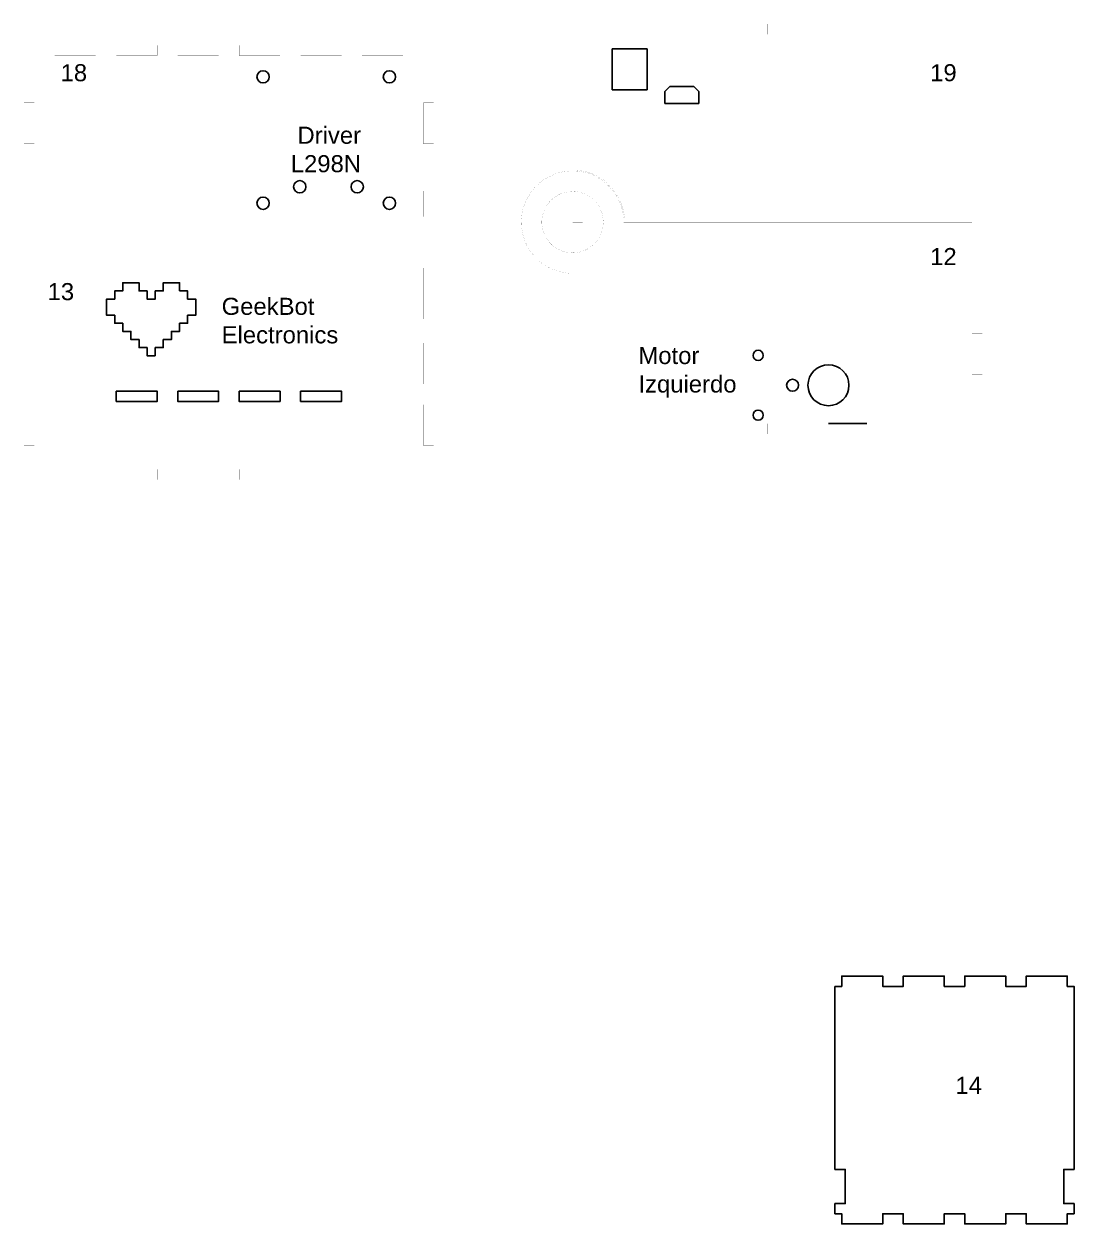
# Model space of a CAD drawing. Header units: millimetres. Extents: x 1937 to 3881, y 1046 to 2135.
# Drawn here: x 2083.3 to 2390.8, y 1262.8 to 1614.1 of the extents above; entities that cross this region are included whole.
import ezdxf

# ---------------------------------------------------------------- set-up
doc = ezdxf.new("R2010")
doc.units = ezdxf.units.MM
doc.layers.add('Make2D$visible$lines', color=7, linetype='Continuous', true_color=0x000000)
doc.styles.get("Standard").update_dxf_attribs({"font": 'arial.ttf'})

msp = doc.modelspace()

# ---------------------------------------------------------------- linework, layer by layer
msp.add_line((2330.10365, 1497.15377), (2318.90365, 1497.15377))
at = {"color": 0, "const_width": 0.01764}
for points in [[(2244.45275, 1571.35327), (2245.95345, 1571.22227), (2247.91295, 1570.83297), (2249.80365, 1570.19087), (2251.16935, 1569.55407), (2251.60345, 1569.30327), (2251.81975, 1569.17767), (2252.45635, 1568.77267), (2253.27085, 1568.18997), (2254.04255, 1567.55597), (2254.77155, 1566.87227), (2255.45345, 1566.14347), (2256.08885, 1565.37157), (2256.67195, 1564.55737), (2257.07695, 1563.92057), (2257.20365, 1563.70297), (2257.45305, 1563.27007), (2258.08975, 1561.90447), (2258.73075, 1560.01397), (2259.12065, 1558.05567), (2259.25285, 1556.55497), (2259.25285, 1556.05327), (2360.95355, 1556.05327), (2360.95355, 1568.55367), (2363.95355, 1568.55367), (2363.95355, 1580.55327), (2360.95355, 1580.55327), (2360.95355, 1586.55327), (2363.95355, 1586.55327), (2363.95355, 1598.55327), (2360.95355, 1598.55327), (2360.95355, 1614.05327), (2354.95355, 1614.05327), (2354.95355, 1611.05427), (2342.95355, 1611.05427), (2342.95355, 1614.05327), (2336.95355, 1614.05327), (2336.95355, 1611.05427), (2324.95355, 1611.05427), (2324.95355, 1614.05327), (2318.95345, 1614.05327), (2318.95345, 1611.05427), (2306.95375, 1611.05427), (2306.95375, 1614.05327), (2300.95375, 1614.05327), (2300.95375, 1611.05427), (2288.95365, 1611.05427), (2288.95365, 1614.05327), (2282.95395, 1614.05327), (2282.95395, 1611.05427), (2270.95385, 1611.05427), (2270.95385, 1614.05327), (2264.95375, 1614.05327), (2264.95375, 1611.05427), (2252.95385, 1611.05427), (2252.95385, 1614.05327), (2246.95395, 1614.05327), (2246.95395, 1597.20327), (2243.95395, 1597.20327), (2243.95395, 1585.20327), (2246.95395, 1585.20327), (2246.95395, 1571.35327), (2243.95395, 1571.35327)], [(2246.95395, 1494.05377), (2252.95385, 1494.05377), (2252.95385, 1497.05377), (2264.95375, 1497.05377), (2264.95375, 1494.05377), (2270.95385, 1494.05377), (2270.95385, 1497.05377), (2282.95395, 1497.05377), (2282.95395, 1494.05377), (2288.95365, 1494.05377), (2288.95365, 1497.05377), (2300.95375, 1497.05377), (2300.95375, 1494.05377), (2306.95375, 1494.05377), (2306.95375, 1497.05377), (2318.95345, 1497.05377), (2318.95345, 1494.05377), (2324.95355, 1494.05377), (2324.95355, 1497.05377), (2336.95355, 1497.05377), (2336.95355, 1494.05377), (2342.95355, 1494.05377), (2342.95355, 1497.05377), (2354.95355, 1497.05377), (2354.95355, 1494.05377), (2360.95355, 1494.05377), (2360.95355, 1511.55357), (2363.95355, 1511.55357), (2363.95355, 1523.55337), (2360.95355, 1523.55337), (2360.95355, 1529.55337), (2363.95355, 1529.55337), (2363.95355, 1541.55347), (2360.95355, 1541.55347), (2360.95355, 1556.05297), (2258.95375, 1556.05297), (2258.95375, 1556.60577), (2258.78975, 1558.26067), (2258.30745, 1560.40907), (2257.51515, 1562.46227), (2256.73125, 1563.93017), (2256.42505, 1564.38737), (2256.11775, 1564.84637), (2255.06225, 1566.13217), (2253.46785, 1567.64947), (2251.66955, 1568.91707), (2250.20195, 1569.70127), (2249.69345, 1569.91217), (2249.18355, 1570.12427), (2247.59195, 1570.60647), (2245.42285, 1570.98147), (2243.22215, 1571.03657), (2241.56715, 1570.87247), (2241.02695, 1570.76527), (2240.48545, 1570.65767), (2238.89375, 1570.17537), (2236.88185, 1569.28217), (2235.02285, 1568.10527), (2233.73715, 1567.04977), (2233.34715, 1566.65997), (2232.95715, 1566.26977), (2231.90155, 1564.98427), (2230.72335, 1563.12517), (2229.83175, 1561.11327), (2229.34945, 1559.52147), (2229.24195, 1558.97997), (2229.1345, 1558.43987), (2228.97049, 1556.78497), (2229.02563, 1554.58407), (2229.40045, 1552.41517), (2229.88275, 1550.82337), (2230.09495, 1550.31367), (2230.30585, 1549.80497), (2231.08995, 1548.33737), (2232.35775, 1546.53927), (2233.87495, 1544.94477), (2235.16065, 1543.88917), (2235.61955, 1543.58197), (2236.07705, 1543.27607), (2237.54465, 1542.49187), (2239.59795, 1541.69957), (2241.74635, 1541.21727), (2243.40135, 1541.05327), (2246.95395, 1541.05327), (2246.95395, 1534.05417), (2243.95395, 1534.05417), (2243.95395, 1522.05407), (2246.95395, 1522.05407), (2246.95395, 1516.05437), (2243.95395, 1516.05437), (2243.95395, 1504.05287), (2246.95395, 1504.05287), (2246.95395, 1494.05377)]]:
    msp.add_lwpolyline(points, dxfattribs=at)
at = {"color": 0}
for points in [[(2092.3102, 1607.83827, 0.01764, 0.01764, 0), (2092.3102, 1604.83927, 0.01764, 0.01764, 0), (2104.3101, 1604.83927, 0.01764, 0.01764, 0), (2104.3101, 1607.83827, 0.01764, 0.01764, 0), (2110.3102, 1607.83827, 0.01764, 0.01764, 0), (2110.3102, 1604.83927, 0.01764, 0.01764, 0), (2122.3103, 1604.83927, 0.01764, 0.01764, 0), (2122.3103, 1607.83827, 0.01764, 0.01764, 0), (2128.31, 1607.83827, 0.01764, 0.01764, 0), (2128.31, 1604.83927, 0.01764, 0.01764, 0), (2140.3101, 1604.83927, 0.01764, 0.01764, 0), (2140.3101, 1607.83827, 0.01764, 0.01764, 0), (2146.3101, 1607.83827, 0.01764, 0.01764, 0), (2146.3101, 1604.83927, 0.01764, 0.01764, 0), (2158.3098, 1604.83927, 0.01764, 0.01764, 0), (2158.3098, 1607.83827, 0.01764, 0.01764, 0), (2164.3099, 1607.83827, 0.01764, 0.01764, 0), (2164.3099, 1604.83927, 0.01764, 0.01764, 0), (2176.3099, 1604.83927, 0.01764, 0.01764, 0), (2176.3099, 1607.83827, 0.01764, 0.01764, 0), (2182.3099, 1607.83827, 0.01764, 0.01764, 0), (2182.3099, 1604.83927, 0.01764, 0.01764, 0), (2194.3099, 1604.83927, 0.01764, 0.01764, 0), (2194.3099, 1607.83827, 0.01764, 0.01764, 0), (2203.3099, 1607.83827, 0.01764, 0.01764, 0), (2203.3099, 1590.98927, 0.01764, 0.01764, 0), (2200.3099, 1590.98927, 0.01764, 0.01764, 0), (2200.3099, 1578.98827, 0.01764, 0.01764, 0), (2203.3099, 1578.98827, 0.01764, 0.01764, 0), (2203.3099, 1565.13727, 0.01764, 0.01764, 0), (2200.3099, 1565.13727, 0.01764, 0.01764, 0), (2200.3099, 1557.66227, 0.01764, 0.01764, 0), (2203.3099, 1557.66227, 0.01764, 0.01764, 0), (2203.3099, 1550.13727, 0.01764, 0.01764, 0), (2083.3103, 1550.13727, 0.01764, 0.01764, 0), (2083.3103, 1557.66227, 0.01764, 0.01764, 0), (2086.3103, 1557.66227, 0.01764, 0.01764, 0), (2086.3103, 1565.13727, 0.01764, 0.01764, 0), (2083.3103, 1565.13727, 0.01764, 0.01764, 0), (2083.3103, 1578.98827, 0.01764, 0.01764, 0), (2086.3103, 1578.98827, 0.01764, 0.01764, 0), (2086.3103, 1590.98927, 0.01764, 0.01764, 0), (2083.3103, 1590.98927, 0.01764, 0.01764, 0), (2083.3103, 1607.83827, 0.01764, 0.01764, 0), (2092.3102, 1607.83827, 0, 0, 0)], [(2234.95255, 1556.37437, 0.01764, 0.01764, 0), (2235.04355, 1557.33747, 0.01764, 0.01764, 0), (2235.31635, 1558.59017, 0.01764, 0.01764, 0), (2235.76425, 1559.79037, 0.01764, 0.01764, 0), (2236.20795, 1560.65037, 0.01764, 0.01764, 0), (2236.38155, 1560.91887, 0.01764, 0.01764, 0), (2236.46835, 1561.05537, 0.01764, 0.01764, 0), (2236.74955, 1561.44947, 0.01764, 0.01764, 0), (2237.15325, 1561.95107, 0.01764, 0.01764, 0), (2237.59015, 1562.41957, 0.01764, 0.01764, 0), (2238.05865, 1562.85667, 0.01764, 0.01764, 0), (2238.55755, 1563.25747, 0.01764, 0.01764, 0), (2239.08395, 1563.62397, 0.01764, 0.01764, 0), (2239.63655, 1563.95207, 0.01764, 0.01764, 0), (2240.06645, 1564.17397, 0.01764, 0.01764, 0), (2240.21395, 1564.23987, 0.01764, 0.01764, 0), (2240.50465, 1564.37357, 0.01764, 0.01764, 0), (2241.41975, 1564.69077, 0.01764, 0.01764, 0), (2242.67235, 1564.96207, 0.01764, 0.01764, 0), (2243.94975, 1565.05447, 0.01764, 0.01764, 0), (2244.91575, 1565.00757, 0.01764, 0.01764, 0), (2245.23415, 1564.96207, 0.01764, 0.01764, 0), (2245.39255, 1564.94017, 0.01764, 0.01764, 0), (2245.86805, 1564.84777, 0.01764, 0.01764, 0), (2246.49085, 1564.68937, 0.01764, 0.01764, 0), (2247.09995, 1564.48687, 0.01764, 0.01764, 0), (2247.69115, 1564.24137, 0.01764, 0.01764, 0), (2248.26445, 1563.95487, 0.01764, 0.01764, 0), (2248.81565, 1563.62677, 0.01764, 0.01764, 0), (2249.34475, 1563.26027, 0.01764, 0.01764, 0), (2249.72515, 1562.96107, 0.01764, 0.01764, 0), (2249.84775, 1562.85527, 0.01764, 0.01764, 0), (2249.96905, 1562.75047, 0.01764, 0.01764, 0), (2250.31905, 1562.41567, 0.01764, 0.01764, 0), (2250.75725, 1561.94577, 0.01764, 0.01764, 0), (2251.15835, 1561.44557, 0.01764, 0.01764, 0), (2251.52345, 1560.92027, 0.01764, 0.01764, 0), (2251.85005, 1560.36927, 0.01764, 0.01764, 0), (2252.13805, 1559.79597, 0.01764, 0.01764, 0), (2252.38335, 1559.20187, 0.01764, 0.01764, 0), (2252.54325, 1558.74437, 0.01764, 0.01764, 0), (2252.58865, 1558.58877, 0.01764, 0.01764, 0), (2252.67825, 1558.28147, 0.01764, 0.01764, 0), (2252.86155, 1557.33177, 0.01764, 0.01764, 0), (2252.95255, 1556.05437, 0.01764, 0.01764, 0), (2252.86155, 1554.77697, 0.01764, 0.01764, 0), (2252.67825, 1553.82627, 0.01764, 0.01764, 0), (2252.58865, 1553.51757, 0.01764, 0.01764, 0), (2252.54325, 1553.36307, 0.01764, 0.01764, 0), (2252.38335, 1552.90587, 0.01764, 0.01764, 0), (2252.13805, 1552.31177, 0.01764, 0.01764, 0), (2251.85005, 1551.73857, 0.01764, 0.01764, 0), (2251.52345, 1551.18857, 0.01764, 0.01764, 0), (2251.15835, 1550.66217, 0.01764, 0.01764, 0), (2250.75725, 1550.16197, 0.01764, 0.01764, 0), (2250.31905, 1549.69207, 0.01764, 0.01764, 0), (2249.96905, 1549.35727, 0.01764, 0.01764, 0), (2249.84775, 1549.25107, 0.01764, 0.01764, 0), (2249.72515, 1549.14627, 0.01764, 0.01764, 0), (2249.34475, 1548.84747, 0.01764, 0.01764, 0), (2248.81565, 1548.48097, 0.01764, 0.01764, 0), (2248.26445, 1548.15427, 0.01764, 0.01764, 0), (2247.69115, 1547.86747, 0.01764, 0.01764, 0), (2247.09995, 1547.62227, 0.01764, 0.01764, 0), (2246.49085, 1547.41977, 0.01764, 0.01764, 0), (2245.86805, 1547.26147, 0.01764, 0.01764, 0), (2245.39255, 1547.16897, 0.01764, 0.01764, 0), (2245.23415, 1547.14537, 0.01764, 0.01764, 0), (2244.91575, 1547.10017, 0.01764, 0.01764, 0), (2243.94975, 1547.05467, 0.01764, 0.01764, 0), (2242.67235, 1547.14537, 0.01764, 0.01764, 0), (2241.41975, 1547.41837, 0.01764, 0.01764, 0), (2240.50465, 1547.73517, 0.01764, 0.01764, 0), (2240.21395, 1547.86747, 0.01764, 0.01764, 0), (2240.06645, 1547.93527, 0.01764, 0.01764, 0), (2239.63655, 1548.15717, 0.01764, 0.01764, 0), (2239.08395, 1548.48487, 0.01764, 0.01764, 0), (2238.55755, 1548.85137, 0.01764, 0.01764, 0), (2238.05865, 1549.25247, 0.01764, 0.01764, 0), (2237.59015, 1549.68927, 0.01764, 0.01764, 0), (2237.15325, 1550.15777, 0.01764, 0.01764, 0), (2236.74955, 1550.65797, 0.01764, 0.01764, 0), (2236.46835, 1551.05237, 0.01764, 0.01764, 0), (2236.38155, 1551.18717, 0.01764, 0.01764, 0), (2236.20795, 1551.45737, 0.01764, 0.01764, 0), (2235.76425, 1552.31847, 0.01764, 0.01764, 0), (2235.31635, 1553.51897, 0.01764, 0.01764, 0), (2235.04355, 1554.77027, 0.01764, 0.01764, 0), (2234.95255, 1555.73337, 0.01764, 0.01764, 0), (2234.95255, 1556.37437, 0, 0, 0)], [(2246.95395, 1563.57737, 0.01764, 0.01764, 0), (2246.95395, 1556.05297, 0.01764, 0.01764, 0), (2243.95395, 1556.05297, 0.01764, 0.01764, 0), (2243.95395, 1563.57737, 0.01764, 0.01764, 0), (2246.95395, 1563.57737, 0, 0, 0)], [(2092.3102, 1480.66127, 0.01764, 0.01764, 0), (2092.3102, 1483.66027, 0.01764, 0.01764, 0), (2104.3101, 1483.66027, 0.01764, 0.01764, 0), (2104.3101, 1480.66127, 0.01764, 0.01764, 0), (2110.3102, 1480.66127, 0.01764, 0.01764, 0), (2110.3102, 1483.66027, 0.01764, 0.01764, 0), (2122.3103, 1483.66027, 0.01764, 0.01764, 0), (2122.3103, 1480.66127, 0.01764, 0.01764, 0), (2128.31, 1480.66127, 0.01764, 0.01764, 0), (2128.31, 1483.66027, 0.01764, 0.01764, 0), (2140.3101, 1483.66027, 0.01764, 0.01764, 0), (2140.3101, 1480.66127, 0.01764, 0.01764, 0), (2146.3101, 1480.66127, 0.01764, 0.01764, 0), (2146.3101, 1483.66027, 0.01764, 0.01764, 0), (2158.3098, 1483.66027, 0.01764, 0.01764, 0), (2158.3098, 1480.66127, 0.01764, 0.01764, 0), (2164.3099, 1480.66127, 0.01764, 0.01764, 0), (2164.3099, 1483.66027, 0.01764, 0.01764, 0), (2176.3099, 1483.66027, 0.01764, 0.01764, 0), (2176.3099, 1480.66127, 0.01764, 0.01764, 0), (2182.3099, 1480.66127, 0.01764, 0.01764, 0), (2182.3099, 1483.66027, 0.01764, 0.01764, 0), (2194.3099, 1483.66027, 0.01764, 0.01764, 0), (2194.3099, 1480.66127, 0.01764, 0.01764, 0), (2203.3099, 1480.66127, 0.01764, 0.01764, 0), (2203.3099, 1490.66027, 0.01764, 0.01764, 0), (2200.3099, 1490.66027, 0.01764, 0.01764, 0), (2200.3099, 1502.66027, 0.01764, 0.01764, 0), (2203.3099, 1502.66027, 0.01764, 0.01764, 0), (2203.3099, 1508.66127, 0.01764, 0.01764, 0), (2200.3099, 1508.66127, 0.01764, 0.01764, 0), (2200.3099, 1520.65927, 0.01764, 0.01764, 0), (2203.3099, 1520.65927, 0.01764, 0.01764, 0), (2203.3099, 1527.66127, 0.01764, 0.01764, 0), (2200.3099, 1527.66127, 0.01764, 0.01764, 0), (2200.3099, 1542.66227, 0.01764, 0.01764, 0), (2086.3103, 1542.66227, 0.01764, 0.01764, 0), (2086.3103, 1527.66127, 0.01764, 0.01764, 0), (2083.3103, 1527.66127, 0.01764, 0.01764, 0), (2083.3103, 1520.65927, 0.01764, 0.01764, 0), (2086.3103, 1520.65927, 0.01764, 0.01764, 0), (2086.3103, 1508.66127, 0.01764, 0.01764, 0), (2083.3103, 1508.66127, 0.01764, 0.01764, 0), (2083.3103, 1502.66027, 0.01764, 0.01764, 0), (2086.3103, 1502.66027, 0.01764, 0.01764, 0), (2086.3103, 1490.66027, 0.01764, 0.01764, 0), (2083.3103, 1490.66027, 0.01764, 0.01764, 0), (2083.3103, 1480.66127, 0.01764, 0.01764, 0), (2092.3102, 1480.66127, 0, 0, 0)]]:
    msp.add_lwpolyline(points, format="xyseb", dxfattribs=at)
at = {"color": 5}
for points in [[(2119.35987, 1519.31988), (2116.98741, 1519.31988), (2116.98741, 1521.69234), (2114.61495, 1521.69234), (2114.61495, 1524.06481), (2112.24248, 1524.06481), (2112.24248, 1526.43727), (2109.87002, 1526.43727), (2109.87002, 1528.80973), (2107.49756, 1528.80973), (2107.49756, 1533.55466), (2109.87002, 1533.55466), (2109.87002, 1535.92713), (2112.24248, 1535.92713), (2112.24248, 1538.29959), (2116.98741, 1538.29959), (2116.98741, 1535.92713), (2119.35987, 1535.92713), (2119.35987, 1533.55466), (2121.73234, 1533.55466), (2121.73234, 1535.92713), (2124.1048, 1535.92713), (2124.1048, 1538.29959), (2128.84973, 1538.29959), (2128.84973, 1535.92713)], [(2128.84973, 1535.92713), (2131.22219, 1535.92713), (2131.22219, 1533.55466), (2133.59466, 1533.55466), (2133.59466, 1528.80973), (2131.22219, 1528.80973), (2131.22219, 1526.43727), (2128.84973, 1526.43727), (2128.84973, 1524.06481), (2126.47727, 1524.06481), (2126.47727, 1521.69234), (2124.1048, 1521.69234), (2124.1048, 1519.31988), (2121.73234, 1519.31988), (2121.73234, 1516.94741)], [(2119.35987, 1519.31988), (2119.35987, 1516.94741), (2121.73234, 1516.94741)]]:
    msp.add_lwpolyline(points, dxfattribs=at)
for points in [[(2110.3102, 1506.54851), (2122.3103, 1506.54851), (2122.3103, 1503.54951), (2110.3102, 1503.54951)], [(2128.31, 1506.54851), (2140.3101, 1506.54851), (2140.3101, 1503.54951), (2128.31, 1503.54951)], [(2146.3101, 1506.54851), (2158.3098, 1506.54851), (2158.3098, 1503.54951), (2146.3101, 1503.54951)], [(2164.3099, 1506.54851), (2176.3099, 1506.54851), (2176.3099, 1503.54951), (2164.3099, 1503.54951)]]:
    msp.add_lwpolyline(points, close=True)
msp.add_lwpolyline([(2320.81018, 1332.33345), (2322.81008, 1332.33345), (2322.81008, 1335.33245), (2334.81018, 1335.33245), (2334.81018, 1332.33345), (2340.80988, 1332.33345), (2340.80988, 1335.33245), (2352.80998, 1335.33245), (2352.80998, 1332.33345), (2358.80998, 1332.33345), (2358.80998, 1335.33245), (2370.80968, 1335.33245), (2370.80968, 1332.33345), (2376.80978, 1332.33345), (2376.80978, 1335.33245), (2388.80978, 1335.33245), (2388.80978, 1332.33345), (2390.80977, 1332.33345), (2390.80977, 1278.75796), (2387.80977, 1278.75796), (2387.80977, 1268.75796), (2390.80977, 1268.75796), (2390.80976, 1265.75796), (2388.80978, 1265.75897), (2388.80978, 1262.75797), (2376.80978, 1262.75797), (2376.80978, 1265.75796), (2370.80968, 1265.75897), (2370.80968, 1262.75797), (2358.80998, 1262.75797), (2358.80998, 1265.75897), (2352.80998, 1265.75897), (2352.80998, 1262.75797), (2340.80988, 1262.75797), (2340.80988, 1265.75897), (2334.81018, 1265.75897), (2334.81018, 1262.75797), (2322.81008, 1262.75797), (2322.81008, 1265.75897), (2320.81018, 1265.75897), (2320.81018, 1268.75796), (2323.81018, 1268.75796), (2323.81018, 1278.75796), (2320.81018, 1278.75796), (2320.81018, 1332.33345)])
at = {"color": 0}
for centre in [(2153.3099, 1598.59921), (2190.3099, 1598.59921), (2164.05857, 1566.43105), (2180.88575, 1566.43105), (2153.3099, 1561.59921), (2190.3099, 1561.59921)]:
    msp.add_circle(centre, 1.8, dxfattribs=at)
for centre, radius in [((2298.30365, 1517.05377), 1.5), ((2318.90365, 1508.30377), 6), ((2308.40365, 1508.30377), 1.75), ((2298.30365, 1499.55377), 1.5)]:
    msp.add_circle(centre, radius)
at = {"layer": 'Make2D$visible$lines', "color": 0}
for points in [[(2255.52945, 1606.75397), (2265.77945, 1606.75397)], [(2255.52945, 1594.75397), (2255.52945, 1606.75397)], [(2265.77945, 1606.75397), (2265.77945, 1594.75397)], [(2272.45395, 1595.75397), (2270.95395, 1594.25397)], [(2272.45395, 1595.75397), (2279.45395, 1595.75397)], [(2280.95395, 1594.25397), (2279.45395, 1595.75397)], [(2265.77945, 1594.75397), (2255.52945, 1594.75397)], [(2270.95395, 1590.75397), (2270.95395, 1594.25397)], [(2280.95395, 1594.25397), (2280.95395, 1590.75397)], [(2280.95395, 1590.75397), (2270.95395, 1590.75397)]]:
    msp.add_lwpolyline(points, dxfattribs=at)

# ---------------------------------------------------------------- texts
at = {"char_height": 5, "attachment_point": 1}
for s, heights, insert in [('{\\C5;18}', [0], (2094.01655, 1602.29737)), ('{\\C5;19}', [0], (2348.67917, 1602.29737)), ('{\\C5;12}', [0], (2348.67917, 1548.47437)), ('{\\C5;13}', [0], (2090.22325, 1538.21554)), ('{\\C5;14}', [5.6964], (2356.06415, 1305.84186))]:
    msp.add_mtext_dynamic_manual_height_columns(s, width=11.9156305, gutter_width=1, heights=heights, dxfattribs=dict(at, insert=insert))
at = {"color": 5, "char_height": 5}
for s, width, heights, insert, attachment_point in [('Driver L298N', 22.2199107, [0], (2182.01312, 1584.00152), 3), ('               ^IGeekBot \\P^I     ^IElectronics', 124.370807, [27.568], (2101.18149, 1533.90544), 1), ('Motor Izquierdo', 22.2199107, [0], (2263.24137, 1519.51686), 1)]:
    msp.add_mtext_dynamic_manual_height_columns(s, width=width, gutter_width=1, heights=heights, dxfattribs=dict(at, insert=insert, attachment_point=attachment_point))

doc.saveas('drawing.dxf')
